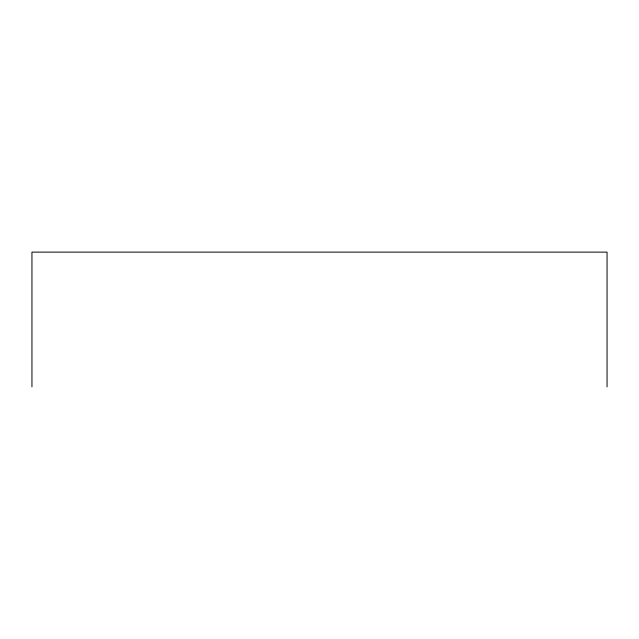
<?xml version="1.0" encoding="UTF-8"?>
<svg xmlns="http://www.w3.org/2000/svg" width="639" height="639" viewBox="0 0 639 639"><rect width="100%" height="100%" fill="white"/><g stroke="black" fill="none" stroke-linecap="round" stroke-linejoin="round"><path stroke-width="0.96" d="M607.05 386.875L607.05 252.125L31.95 252.125L31.95 386.875"/></g></svg>
